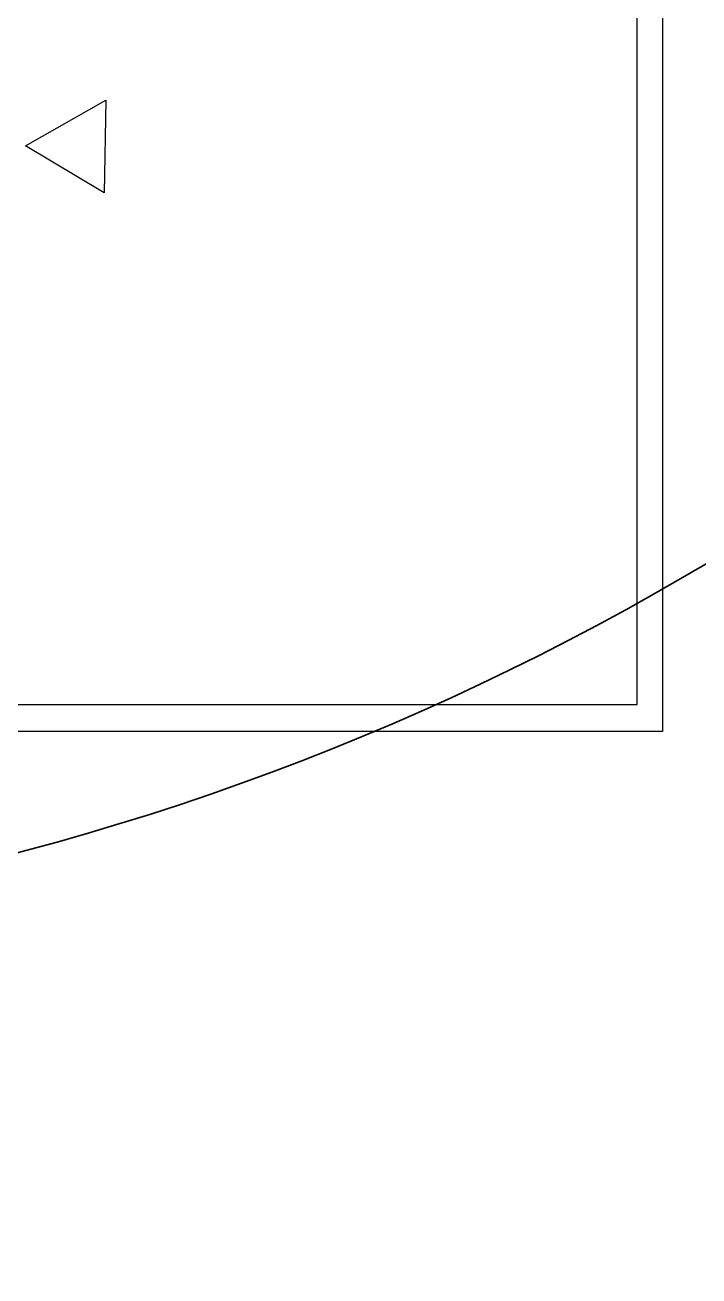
# Model space of a CAD drawing. Header units: inches. Extents: x -42 to 72, y -34 to 80.
# Drawn here: x 27.8 to 40.58, y -34.29 to -10.57 of the extents above; entities that cross this region are included whole.
import ezdxf

# ---------------------------------------------------------------- set-up
doc = ezdxf.new("R2010")
doc.units = ezdxf.units.IN
doc.header["$MEASUREMENT"] = 0
doc.layers.add('Layer 1', color=7, linetype='Continuous')

msp = doc.modelspace()

# ---------------------------------------------------------------- linework, layer by layer
for p, q in [((39.885, -1.948), (39.885, -23.961)), ((39.408, -23.451), (39.408, -2.237)), ((-9.724, -23.451), (39.408, -23.451)), ((39.885, -23.961), (-10.116, -23.961))]:
    msp.add_line(p, q)
msp.add_lwpolyline([(29.295, -13.747), (27.808, -12.856), (29.329, -11.992), (29.295, -13.747)])
at = {"layer": 'Layer 1', "color": 240, "lineweight": 35, "true_color": 0xed1c24}
msp.add_open_spline([(54.183, -9.087), (71.825, 12.728), (68.441, 44.715), (46.625, 62.356), (24.81, 79.998), (-7.176, 76.614), (-24.818, 54.799), (-42.459, 32.984), (-39.075, 0.998), (-17.26, -16.644), (4.555, -34.286), (36.542, -30.902), (54.183, -9.087)], degree=3, knots=[0, 0, 0, 0, 1, 1, 1, 2, 2, 2, 3, 3, 3, 4, 4, 4, 4], dxfattribs=at)

doc.saveas('drawing.dxf')
